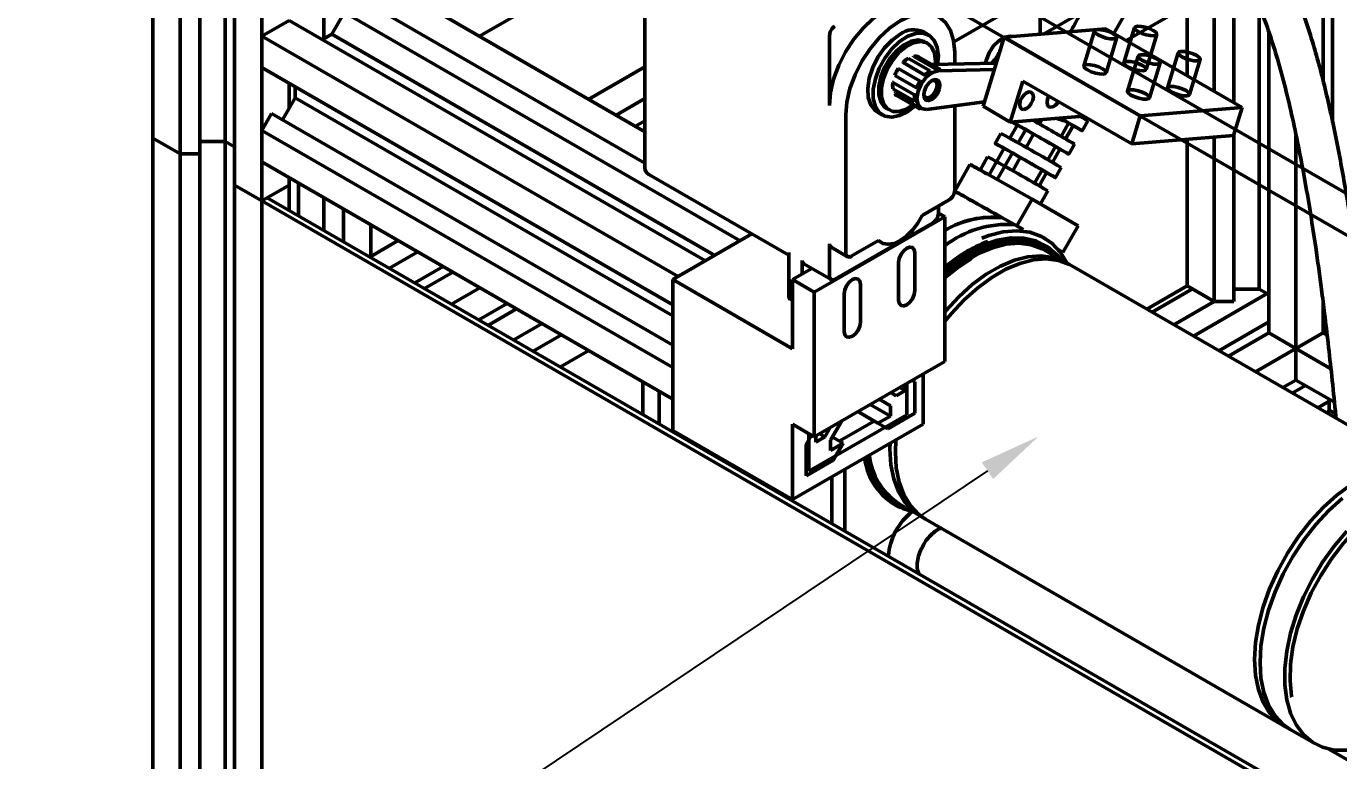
# Model space of a CAD drawing. Header units: millimetres. Extents: x 0 to 2215, y 0 to 863.
# Drawn here: x 1168.1 to 1253.4, y 451.5 to 499.2 of the extents above; entities that cross this region are included whole.
import ezdxf
from ezdxf import colors
from ezdxf.entities.mleader import LeaderData, LeaderLine
from ezdxf.math import Vec2, Vec3

# ---------------------------------------------------------------- set-up
doc = ezdxf.new("R2010")
doc.units = ezdxf.units.MM
doc.layers.add('粗实线层', color=7, linetype='Continuous', lineweight=50)
doc.styles.get("Standard").update_dxf_attribs({"font": ''})
doc.styles.get('Standard').set_extended_font_data('汉仪长仿宋体')

msp = doc.modelspace()

# ---------------------------------------------------------------- linework, layer by layer
at = {"layer": '粗实线层'}
for p, q in [((1176.324, 491.946), (1176.324, 618.51)), ((1181.012, 491.729), (1181.012, 618.293)), ((1178.092, 490.925), (1178.092, 617.489)), ((1179.365, 490.925), (1179.365, 617.489)), ((1181.628, 488.884), (1181.628, 615.448)), ((1183.395, 487.864), (1183.395, 614.427)), ((1187.426, 498.397), (1187.426, 523.845)), ((1252.954, 492.961), (1252.954, 522.956)), ((1252.338, 495.66), (1252.338, 520.111)), ((1208.281, 505.653), (1208.281, 490.016)), ((1197.539, 498.56), (1208.281, 504.761)), ((1227.041, 503.811), (1273.021, 477.268)), ((1208.281, 492.359), (1190.467, 502.643)), ((1247.113, 502.654), (1239.536, 498.28)), ((1246.54, 494.236), (1246.54, 502.323)), ((1208.281, 490.318), (1188.699, 501.622)), ((1228.35, 498.199), (1233.954, 501.433)), ((1233.954, 501.433), (1233.954, 498.681)), ((1245.267, 494.971), (1245.267, 501.588)), ((1214.473, 485.274), (1188.062, 500.52)), ((1227.342, 500.957), (1254.847, 485.079)), ((1243.5, 495.992), (1243.5, 500.568)), ((1248.187, 482.129), (1248.187, 500.474)), ((1188.759, 500.118), (1187.935, 498.691)), ((1236.66, 500.13), (1234.182, 498.7)), ((1185.163, 499.581), (1183.395, 498.561)), ((1212.21, 483.967), (1185.163, 499.581)), ((1226.721, 498.637), (1226.367, 498.841)), ((1238.231, 499.033), (1231.619, 498.489)), ((1237.493, 498.906), (1236.797, 496.628)), ((1247.07, 493.93), (1238.231, 499.033)), ((1240.093, 499.12), (1239.397, 496.842)), ((1248.803, 479.283), (1248.803, 498.852)), ((1210.442, 482.947), (1183.395, 498.561)), ((1183.395, 498.561), (1183.395, 496.519)), ((1187.935, 498.691), (1187.32, 498.336)), ((1212.825, 484.322), (1187.935, 498.691)), ((1220.271, 498.611), (1220.271, 494.059)), ((1226.643, 498.1), (1226.466, 498.202)), ((1230.248, 494.006), (1231.619, 498.489)), ((1231.462, 497.976), (1231.514, 498.392)), ((1231.514, 498.392), (1231.513, 498.432)), ((1231.619, 498.489), (1240.457, 493.386)), ((1238.232, 496.189), (1238.928, 498.468)), ((1240.831, 496.403), (1241.528, 498.682)), ((1226.812, 496.304), (1225.398, 497.121)), ((1225.748, 497.252), (1225.73, 497.184)), ((1227.162, 496.435), (1225.748, 497.252)), ((1227.471, 496.408), (1226.057, 497.224)), ((1228.403, 497.529), (1228.403, 496.76)), ((1240.322, 497.273), (1239.625, 494.995)), ((1242.922, 497.487), (1242.225, 495.209)), ((1210.089, 481.11), (1183.395, 496.519)), ((1183.395, 496.519), (1184.032, 496.152)), ((1208.281, 496.566), (1204.637, 494.462)), ((1226.153, 495.647), (1224.739, 496.463)), ((1225.047, 496.847), (1225.065, 496.8)), ((1226.461, 496.03), (1225.047, 496.847)), ((1226.812, 496.243), (1226.812, 496.304)), ((1226.916, 496.728), (1231.108, 496.817)), ((1227.162, 496.435), (1227.144, 496.367)), ((1227.34, 496.314), (1230.977, 496.391)), ((1227.457, 496.38), (1227.471, 496.408)), ((1241.06, 494.557), (1241.756, 496.835)), ((1243.66, 494.771), (1244.356, 497.049)), ((1210.089, 481.109), (1184.032, 496.152)), ((1185.163, 493.89), (1185.163, 495.499)), ((1224.44, 495.579), (1224.388, 495.559)), ((1225.802, 494.743), (1224.388, 495.559)), ((1225.924, 495.2), (1224.51, 496.016)), ((1226.187, 495.62), (1226.153, 495.647)), ((1226.461, 496.03), (1226.479, 495.983)), ((1232.016, 492.985), (1232.829, 495.645)), ((1239.9, 491.563), (1232.829, 495.645)), ((1185.552, 494.563), (1184.728, 493.137)), ((1185.552, 495.274), (1185.552, 494.563)), ((1210.089, 480.398), (1185.552, 494.563)), ((1208.281, 494.525), (1206.405, 493.442)), ((1225.802, 494.332), (1224.388, 495.148)), ((1224.556, 494.889), (1224.51, 494.832)), ((1225.924, 494.016), (1224.51, 494.832)), ((1224.673, 494.681), (1226.087, 493.865)), ((1225.854, 494.762), (1225.802, 494.743)), ((1225.924, 495.2), (1225.97, 495.196)), ((1223.967, 493.872), (1224.143, 493.77)), ((1225.802, 494.332), (1225.854, 494.373)), ((1225.97, 494.073), (1225.924, 494.016)), ((1226.124, 493.929), (1226.23, 493.868)), ((1226.153, 493.833), (1226.184, 493.895)), ((1226.565, 493.809), (1230.336, 494.292)), ((1228.403, 494.044), (1228.403, 488.547)), ((1230.248, 494.006), (1232.016, 492.985)), ((1240.457, 493.386), (1247.07, 493.93)), ((1246.513, 492.108), (1247.07, 493.93)), ((1184.032, 493.539), (1183.395, 492.437)), ((1210.089, 478.496), (1184.032, 493.539)), ((1208.281, 493.055), (1207.678, 492.707)), ((1221.332, 493.447), (1221.332, 484.465)), ((1223.367, 493.645), (1223.721, 493.441)), ((1232.48, 492.8), (1231.987, 491.93)), ((1236.761, 493.376), (1232.016, 492.985)), ((1234.066, 493.154), (1233.9, 492.862)), ((1235.319, 492.055), (1235.806, 492.914)), ((1236.094, 492.739), (1235.803, 492.908)), ((1236.676, 492.421), (1237.046, 493.073)), ((1239.9, 491.563), (1240.457, 493.386)), ((1176.324, 491.946), (1178.092, 490.925)), ((1176.324, 491.946), (1176.324, 379.671)), ((1210.089, 477.027), (1183.395, 492.437)), ((1183.395, 492.437), (1183.395, 490.395)), ((1231.405, 492.248), (1231.035, 491.596)), ((1233.014, 492.501), (1232.521, 491.631)), ((1233.527, 492.204), (1233.014, 492.501)), ((1233.527, 492.204), (1233.037, 491.34)), ((1236.094, 492.739), (1235.611, 491.887)), ((1239.9, 491.563), (1246.513, 492.108)), ((1245.267, 481.325), (1245.267, 492.005)), ((1246.54, 481.325), (1246.54, 492.196)), ((1250.571, 478.263), (1250.571, 492.101)), ((1179.365, 491.729), (1181.012, 491.729)), ((1181.012, 491.729), (1181.628, 491.374)), ((1181.012, 491.729), (1181.012, 379.455)), ((1231.617, 491.278), (1230.633, 489.544)), ((1234.456, 490.532), (1234.943, 491.392)), ((1235.231, 491.216), (1234.748, 490.365)), ((1235.231, 491.216), (1234.939, 491.385)), ((1235.813, 490.898), (1236.183, 491.551)), ((1243.5, 482.345), (1243.5, 491.86)), ((1178.092, 490.925), (1179.365, 490.925)), ((1178.092, 490.925), (1178.092, 378.651)), ((1179.365, 490.925), (1179.365, 378.651)), ((1210.089, 474.985), (1183.395, 490.395)), ((1230.542, 490.726), (1230.055, 489.867)), ((1232.151, 490.978), (1231.167, 489.244)), ((1232.664, 490.681), (1232.151, 490.978)), ((1232.664, 490.681), (1232.174, 489.817)), ((1208.531, 489.583), (1217.619, 484.336)), ((1229.396, 490.226), (1228.414, 488.493)), ((1233.425, 487.978), (1230.507, 489.615)), ((1233.592, 489.01), (1234.08, 489.869)), ((1234.368, 489.694), (1233.885, 488.842)), ((1234.368, 489.694), (1234.076, 489.863)), ((1234.95, 489.376), (1235.319, 490.029)), ((1181.628, 488.884), (1183.395, 487.864)), ((1181.628, 488.884), (1181.628, 376.61)), ((1183.395, 487.864), (1185.163, 488.884)), ((1185.163, 488.884), (1185.163, 489.375)), ((1185.163, 488.884), (1185.163, 487.251)), ((1185.779, 489.019), (1185.779, 486.896)), ((1228.467, 488.588), (1228.403, 488.622)), ((1233.954, 488.964), (1233.954, 488.803)), ((1183.749, 488.068), (1183.395, 487.864)), ((1183.395, 487.864), (1183.395, 439.484)), ((1310.675, 414.387), (1183.395, 487.864)), ((1183.395, 487.864), (1183.395, 375.589)), ((1310.675, 414.795), (1183.749, 488.068)), ((1187.426, 488.068), (1187.426, 485.945)), ((1226.281, 486.914), (1228.049, 487.934)), ((1232.438, 486.238), (1229.52, 487.875)), ((1229.765, 487.728), (1229.863, 487.671)), ((1233.425, 487.978), (1232.438, 486.238)), ((1236.422, 486.241), (1233.425, 487.978)), ((1233.975, 487.659), (1234.456, 488.506)), ((1188.699, 487.334), (1188.699, 485.21)), ((1227.766, 486.826), (1219.281, 481.927)), ((1227.342, 487.526), (1227.342, 487.056)), ((1227.766, 486.826), (1227.342, 487.07)), ((1227.766, 477.435), (1227.766, 486.826)), ((1190.467, 486.313), (1190.467, 484.19)), ((1190.494, 486.297), (1190.467, 486.282)), ((1220.625, 482.77), (1226.989, 486.444)), ((1231.492, 486.761), (1231.49, 486.758)), ((1232.845, 486.003), (1232.438, 486.238)), ((1236.422, 486.241), (1235.436, 484.501)), ((1192.261, 485.277), (1190.467, 484.241)), ((1215.234, 485.713), (1210.089, 482.743)), ((1221.685, 484.26), (1223.453, 485.281)), ((1223.428, 485.266), (1223.617, 485.157)), ((1234.373, 485.355), (1234.162, 485.492)), ((1193.534, 484.542), (1191.695, 483.48)), ((1217.619, 481.708), (1217.619, 484.505)), ((1220.271, 485.077), (1220.271, 482.974)), ((1220.375, 484.848), (1221.435, 484.236)), ((1225.822, 482.029), (1225.822, 484.478)), ((1235.663, 483.845), (1234.248, 484.662)), ((1234.594, 484.754), (1234.489, 484.831)), ((1235.436, 484.501), (1235.143, 484.671)), ((1235.152, 484.661), (1235.436, 484.501)), ((1195.182, 483.591), (1193.343, 482.529)), ((1219.122, 483.468), (1217.867, 482.743)), ((1218.503, 483.995), (1218.503, 483.111)), ((1218.607, 483.766), (1220.375, 482.745)), ((1224.761, 483.866), (1224.761, 481.416)), ((1236.016, 483.641), (1235.663, 483.845)), ((1259.351, 470.17), (1236.016, 483.641)), ((1195.797, 483.236), (1193.958, 482.174)), ((1210.089, 482.743), (1210.089, 472.944)), ((1217.867, 478.253), (1210.089, 482.743)), ((1219.281, 481.927), (1217.867, 482.743)), ((1217.867, 482.743), (1217.867, 478.253)), ((1197.565, 482.215), (1195.726, 481.154)), ((1219.281, 481.927), (1219.281, 472.537)), ((1221.226, 481.825), (1221.226, 479.375)), ((1222.286, 479.988), (1222.286, 482.437)), ((1243.5, 482.345), (1240.88, 480.833)), ((1243.853, 482.141), (1241.234, 480.629)), ((1243.5, 482.345), (1245.267, 481.325)), ((1248.697, 481.835), (1243.921, 479.078)), ((1246.54, 482.129), (1248.187, 482.129)), ((1246.66, 482.129), (1246.54, 482.059)), ((1248.187, 482.129), (1248.803, 481.773)), ((1199.333, 481.195), (1197.494, 480.133)), ((1199.333, 481.195), (1197.494, 480.133)), ((1217.723, 481.479), (1217.867, 481.396)), ((1245.267, 481.325), (1242.648, 479.813)), ((1245.267, 481.325), (1246.54, 481.325)), ((1252.338, 479.283), (1252.338, 481.275)), ((1199.949, 480.839), (1198.11, 479.777)), ((1201.596, 479.888), (1199.757, 478.827)), ((1202.869, 479.153), (1201.03, 478.092)), ((1248.803, 479.994), (1245.569, 478.127)), ((1248.803, 479.283), (1246.184, 477.771)), ((1252.566, 479.415), (1247.951, 476.751)), ((1248.803, 479.283), (1250.571, 478.263)), ((1250.571, 478.263), (1252.338, 479.283)), ((1252.338, 479.283), (1252.599, 479.133)), ((1204.637, 478.133), (1202.798, 477.071)), ((1250.571, 478.263), (1250.571, 476.222)), ((1250.571, 478.263), (1252.845, 476.95)), ((1219.281, 472.537), (1227.766, 477.435)), ((1226.352, 473.352), (1226.352, 476.619)), ((1208.144, 473.985), (1208.144, 476.108)), ((1225.185, 475.537), (1225.185, 475.945)), ((1225.292, 476.007), (1225.292, 473.965)), ((1225.645, 476.211), (1225.822, 476.108)), ((1225.822, 476.108), (1225.822, 474.067)), ((1250.571, 476.222), (1249.72, 475.73)), ((1250.571, 476.222), (1249.72, 475.73)), ((1251.186, 475.866), (1250.335, 475.375)), ((1250.571, 476.222), (1253.07, 474.779)), ((1250.571, 476.222), (1251.207, 475.854)), ((1251.207, 475.854), (1253.07, 474.779)), ((1209.205, 473.372), (1209.205, 475.496)), ((1224.231, 474.553), (1223.502, 474.974)), ((1224.231, 474.553), (1223.502, 474.974)), ((1224.252, 475.407), (1224.606, 475.202)), ((1224.606, 475.202), (1225.185, 475.537)), ((1225.185, 475.537), (1224.832, 475.741)), ((1252.727, 474.977), (1252.727, 474.266)), ((1223.17, 473.557), (1222.109, 474.169)), ((1223.418, 473.414), (1222.109, 474.169)), ((1224.231, 473.883), (1222.922, 474.639)), ((1225.822, 474.067), (1224.054, 473.046)), ((1224.231, 473.883), (1224.231, 474.553)), ((1252.727, 474.853), (1251.983, 474.424)), ((1252.727, 474.266), (1252.609, 474.062)), ((1252.727, 474.266), (1253.146, 474.024)), ((1219.281, 472.537), (1217.867, 473.353)), ((1217.867, 473.353), (1217.867, 468.454)), ((1217.867, 468.454), (1226.352, 473.352)), ((1225.292, 473.965), (1218.928, 470.291)), ((1221.071, 473.57), (1220.342, 472.308)), ((1223.17, 473.557), (1220.908, 472.251)), ((1223.418, 473.414), (1224.231, 473.883)), ((1224.054, 473.046), (1223.418, 473.414)), ((1217.867, 468.454), (1210.089, 472.944)), ((1218.751, 472.026), (1219.104, 472.639)), ((1218.928, 470.291), (1218.928, 472.741)), ((1219.387, 472.598), (1219.387, 472.19)), ((1219.387, 472.19), (1219.967, 472.525)), ((1219.967, 472.525), (1219.613, 472.729)), ((1219.967, 472.525), (1220.321, 473.137)), ((1221.155, 472.108), (1220.459, 472.51)), ((1218.751, 469.985), (1218.751, 472.026)), ((1220.342, 472.308), (1220.342, 471.638)), ((1220.342, 471.638), (1221.155, 472.108)), ((1221.155, 472.108), (1220.519, 471.005)), ((1220.519, 471.005), (1218.751, 469.985)), ((1215.503, 469.736), (1215.503, 469.819)), ((1220.43, 469.934), (1220.43, 466.892)), ((1220.433, 466.891), (1220.433, 469.935)), ((1221.261, 466.413), (1221.261, 470.413)), ((1224.749, 468.207), (1226.163, 467.39)), ((1224.758, 467.975), (1224.877, 467.923)), ((1226.163, 467.39), (1226.517, 467.186)), ((1226.517, 467.186), (1249.851, 453.715)), ((1249.851, 453.715), (1250.205, 453.511)), ((1250.205, 453.511), (1251.796, 452.593)), ((1262.083, 446.829), (1252.715, 452.237))]:
    msp.add_line(p, q, dxfattribs=at)
at = {"layer": '粗实线层', "flags": 128}
for points in [[(1226.306, 500.43), (1225.771, 500.628), (1225.16, 500.653), (1224.496, 500.502), (1223.807, 500.183), (1223.117, 499.706), (1222.454, 499.091), (1221.842, 498.361), (1221.307, 497.544), (1220.867, 496.671), (1220.54, 495.777), (1220.339, 494.895), (1220.271, 494.059)], [(1228.403, 497.529), (1228.335, 498.286), (1228.134, 498.936), (1227.807, 499.453), (1227.367, 499.818), (1226.831, 500.016), (1226.22, 500.041), (1225.557, 499.89), (1224.867, 499.57), (1224.178, 499.094), (1223.514, 498.478), (1222.903, 497.748), (1222.367, 496.931), (1221.928, 496.059), (1221.601, 495.164), (1221.4, 494.282), (1221.332, 493.447)], [(1227.297, 496.736), (1227.342, 497.263), (1227.275, 497.834), (1227.08, 498.292), (1226.767, 498.608), (1226.357, 498.763), (1225.876, 498.747), (1225.354, 498.56), (1224.823, 498.215), (1224.318, 497.734), (1223.869, 497.146), (1223.505, 496.488), (1223.248, 495.802), (1223.116, 495.131), (1223.116, 494.517), (1223.248, 493.998), (1223.505, 493.608), (1223.869, 493.371), (1224.318, 493.301), (1224.823, 493.403), (1225.354, 493.671), (1225.809, 494.025)], [(1238.741, 498.381), (1238.514, 498.389), (1238.241, 498.442), (1237.963, 498.533), (1237.723, 498.647), (1237.557, 498.767), (1237.491, 498.875), (1237.534, 498.954), (1237.68, 498.993), (1237.907, 498.985), (1238.18, 498.932), (1238.458, 498.841), (1238.698, 498.727), (1238.864, 498.607), (1238.93, 498.499), (1238.887, 498.419), (1238.741, 498.381)], [(1241.341, 498.595), (1241.114, 498.603), (1240.841, 498.656), (1240.563, 498.747), (1240.323, 498.861), (1240.157, 498.981), (1240.091, 499.089), (1240.134, 499.168), (1240.28, 499.207), (1240.507, 499.199), (1240.78, 499.146), (1241.058, 499.055), (1241.298, 498.941), (1241.464, 498.821), (1241.53, 498.713), (1241.487, 498.633), (1241.341, 498.595)], [(1224.867, 498.692), (1224.34, 498.311), (1223.845, 497.799), (1223.415, 497.19), (1223.076, 496.521), (1222.85, 495.835), (1222.75, 495.174), (1222.784, 494.581), (1222.948, 494.092), (1223.233, 493.738), (1223.367, 493.645)], [(1226.466, 498.202), (1226.423, 498.225), (1226.03, 498.319), (1225.576, 498.243), (1225.096, 498.004), (1224.624, 497.618), (1224.197, 497.116), (1223.845, 496.533), (1223.595, 495.914), (1223.465, 495.304), (1223.465, 494.748), (1223.595, 494.287), (1223.845, 493.957), (1223.967, 493.872)], [(1227.151, 496.733), (1227.161, 496.955), (1227.095, 497.468), (1226.904, 497.867), (1226.6, 498.123), (1226.206, 498.217), (1225.753, 498.141), (1225.273, 497.902), (1224.801, 497.516), (1224.374, 497.014), (1224.022, 496.431), (1223.772, 495.812), (1223.642, 495.202), (1223.642, 494.646), (1223.772, 494.185), (1224.022, 493.855), (1224.374, 493.678), (1224.801, 493.669), (1225.273, 493.828), (1225.69, 494.094)], [(1232.156, 498.533), (1232.027, 498.559), (1231.669, 498.503), (1231.288, 498.283), (1230.931, 497.926), (1230.639, 497.476), (1230.449, 496.985), (1230.409, 496.802)], [(1241.569, 496.748), (1241.343, 496.756), (1241.069, 496.809), (1240.792, 496.9), (1240.552, 497.014), (1240.386, 497.134), (1240.319, 497.242), (1240.363, 497.322), (1240.509, 497.36), (1240.736, 497.352), (1241.009, 497.299), (1241.287, 497.208), (1241.527, 497.094), (1241.692, 496.974), (1241.759, 496.866), (1241.716, 496.787), (1241.569, 496.748)], [(1244.169, 496.962), (1243.942, 496.97), (1243.669, 497.023), (1243.391, 497.114), (1243.151, 497.228), (1242.986, 497.348), (1242.919, 497.456), (1242.962, 497.536), (1243.108, 497.574), (1243.335, 497.566), (1243.608, 497.513), (1243.886, 497.422), (1244.126, 497.308), (1244.292, 497.188), (1244.358, 497.08), (1244.315, 497.001), (1244.169, 496.962)], [(1227.34, 496.314), (1226.963, 496.207), (1226.579, 495.916), (1226.249, 495.488), (1226.026, 494.992), (1225.946, 494.506), (1226.02, 494.109), (1226.239, 493.864), (1226.565, 493.809)], [(1238.045, 496.102), (1237.818, 496.11), (1237.545, 496.164), (1237.267, 496.254), (1237.027, 496.368), (1236.861, 496.489), (1236.795, 496.597), (1236.838, 496.676), (1236.984, 496.715), (1237.211, 496.707), (1237.484, 496.653), (1237.762, 496.563), (1238.002, 496.449), (1238.168, 496.328), (1238.234, 496.22), (1238.191, 496.141), (1238.045, 496.102)], [(1236.984, 496.715), (1236.838, 496.676), (1236.795, 496.597), (1236.861, 496.489), (1237.027, 496.368), (1237.267, 496.254), (1237.545, 496.164), (1237.818, 496.11), (1238.045, 496.102), (1238.191, 496.141), (1238.234, 496.22), (1238.168, 496.328), (1238.002, 496.449), (1237.762, 496.563), (1237.484, 496.653), (1237.211, 496.707), (1236.984, 496.715)], [(1240.644, 496.316), (1240.417, 496.324), (1240.144, 496.378), (1239.867, 496.468), (1239.627, 496.582), (1239.461, 496.703), (1239.394, 496.811), (1239.437, 496.89), (1239.584, 496.929), (1239.811, 496.921), (1240.084, 496.867), (1240.361, 496.777), (1240.601, 496.663), (1240.767, 496.542), (1240.834, 496.434), (1240.79, 496.355), (1240.644, 496.316)], [(1239.584, 496.929), (1239.437, 496.89), (1239.394, 496.811), (1239.461, 496.703), (1239.627, 496.582), (1239.867, 496.468), (1240.144, 496.378), (1240.417, 496.324), (1240.644, 496.316), (1240.79, 496.355), (1240.834, 496.434), (1240.767, 496.542), (1240.601, 496.663), (1240.361, 496.777), (1240.084, 496.867), (1239.811, 496.921), (1239.584, 496.929)], [(1227.404, 495.096), (1227.448, 495.355), (1227.411, 495.568), (1227.299, 495.705), (1227.129, 495.743), (1226.927, 495.677), (1226.723, 495.517), (1226.549, 495.287), (1226.431, 495.022), (1226.388, 494.764), (1226.424, 494.55), (1226.536, 494.413), (1226.706, 494.375), (1226.909, 494.441), (1227.112, 494.601), (1227.286, 494.831), (1227.404, 495.096)], [(1226.388, 494.731), (1226.403, 494.689), (1226.499, 494.579), (1226.643, 494.551), (1226.812, 494.61), (1226.981, 494.746), (1227.124, 494.94), (1227.22, 495.161), (1227.254, 495.375)], [(1227.236, 495.733), (1227.305, 495.63), (1227.342, 495.416), (1227.298, 495.157), (1227.18, 494.892), (1227.006, 494.663), (1226.803, 494.503), (1226.6, 494.437), (1226.494, 494.447)], [(1227.254, 495.375), (1227.22, 495.551), (1227.124, 495.662), (1226.981, 495.689), (1226.937, 495.682)], [(1232.899, 493.799), (1232.756, 493.83), (1232.662, 493.942), (1232.631, 494.12), (1232.666, 494.335), (1232.764, 494.556), (1232.909, 494.748), (1233.078, 494.882), (1233.247, 494.938), (1233.389, 494.908), (1233.483, 494.795), (1233.515, 494.618), (1233.479, 494.402), (1233.381, 494.182), (1233.237, 493.99), (1233.067, 493.855), (1232.899, 493.799)], [(1234.67, 493.945), (1234.527, 493.976), (1234.433, 494.088), (1234.402, 494.266), (1234.437, 494.481), (1234.518, 494.671)], [(1240.873, 494.47), (1240.646, 494.478), (1240.373, 494.531), (1240.095, 494.622), (1239.855, 494.736), (1239.689, 494.856), (1239.623, 494.964), (1239.666, 495.043), (1239.812, 495.082), (1240.039, 495.074), (1240.312, 495.021), (1240.59, 494.93), (1240.83, 494.816), (1240.996, 494.696), (1241.062, 494.588), (1241.019, 494.508), (1240.873, 494.47)], [(1239.812, 495.082), (1239.666, 495.043), (1239.623, 494.964), (1239.689, 494.856), (1239.855, 494.736), (1240.095, 494.622), (1240.373, 494.531), (1240.646, 494.478), (1240.873, 494.47), (1241.019, 494.508), (1241.062, 494.588), (1240.996, 494.696), (1240.83, 494.816), (1240.59, 494.93), (1240.312, 495.021), (1240.039, 495.074), (1239.812, 495.082)], [(1243.473, 494.684), (1243.246, 494.692), (1242.973, 494.745), (1242.695, 494.836), (1242.455, 494.95), (1242.289, 495.07), (1242.223, 495.178), (1242.266, 495.257), (1242.412, 495.296), (1242.639, 495.288), (1242.912, 495.235), (1243.19, 495.144), (1243.43, 495.03), (1243.596, 494.91), (1243.662, 494.802), (1243.619, 494.722), (1243.473, 494.684)], [(1242.412, 495.296), (1242.266, 495.257), (1242.223, 495.178), (1242.289, 495.07), (1242.455, 494.95), (1242.695, 494.836), (1242.973, 494.745), (1243.246, 494.692), (1243.473, 494.684), (1243.619, 494.722), (1243.662, 494.802), (1243.596, 494.91), (1243.43, 495.03), (1243.19, 495.144), (1242.912, 495.235), (1242.639, 495.288), (1242.412, 495.296)], [(1232.47, 492.782), (1232.43, 492.805), (1232.11, 492.991), (1232.106, 492.993)], [(1232.13, 492.995), (1232.326, 492.886), (1232.731, 492.659), (1233.228, 492.38), (1233.776, 492.07), (1234.33, 491.755), (1234.846, 491.461), (1235.281, 491.211), (1235.601, 491.026), (1235.78, 490.92), (1235.803, 490.902), (1235.667, 490.974), (1235.386, 491.13), (1235.231, 491.216)], [(1235.241, 493.251), (1235.709, 492.983), (1236.145, 492.733), (1236.465, 492.548), (1236.643, 492.442), (1236.666, 492.425), (1236.531, 492.497), (1236.249, 492.652), (1236.094, 492.739)], [(1231.607, 491.26), (1231.566, 491.283), (1231.246, 491.468), (1231.068, 491.574), (1231.045, 491.592), (1231.18, 491.52), (1231.462, 491.364), (1231.868, 491.137), (1232.365, 490.858), (1232.913, 490.548), (1233.467, 490.233), (1233.983, 489.939), (1234.418, 489.689), (1234.738, 489.504), (1234.917, 489.398), (1234.939, 489.38), (1234.804, 489.452), (1234.522, 489.608), (1234.368, 489.694)], [(1223.453, 485.281), (1223.735, 485.101), (1224.077, 485.04), (1224.461, 485.101), (1224.867, 485.281), (1225.273, 485.57), (1225.658, 485.953), (1226, 486.409), (1226.281, 486.914)], [(1227.766, 483.435), (1228.386, 483.924), (1229.322, 484.538), (1230.258, 485.005), (1231.178, 485.316), (1232.062, 485.464), (1232.896, 485.448), (1233.664, 485.268), (1234.351, 484.926), (1234.489, 484.831)], [(1227.766, 483.262), (1228.498, 483.848), (1229.434, 484.462), (1230.37, 484.929), (1231.289, 485.239), (1232.173, 485.387), (1233.006, 485.37), (1233.773, 485.189), (1234.459, 484.847), (1235.052, 484.35), (1235.339, 484.008)], [(1235.137, 484.149), (1235.08, 484.211), (1234.493, 484.711), (1233.813, 485.056), (1233.052, 485.24), (1232.223, 485.26), (1231.344, 485.115), (1230.43, 484.807), (1229.499, 484.344), (1228.567, 483.732), (1227.766, 483.085)], [(1230.156, 485.445), (1230.611, 485.616), (1231.552, 485.855), (1232.449, 485.923), (1233.285, 485.819), (1234.043, 485.544), (1234.71, 485.104), (1235.274, 484.507), (1235.693, 483.828)], [(1225.822, 484.478), (1225.781, 484.689), (1225.667, 484.822), (1225.494, 484.855), (1225.292, 484.784), (1225.089, 484.621), (1224.917, 484.389), (1224.802, 484.124), (1224.761, 483.866)], [(1227.766, 482.929), (1228.132, 483.24), (1229.04, 483.909), (1229.957, 484.438), (1230.866, 484.818), (1231.748, 485.042), (1232.589, 485.106), (1233.373, 485.008), (1234.084, 484.75), (1234.248, 484.662)], [(1227.766, 480.655), (1227.823, 480.721), (1228.663, 481.628), (1229.546, 482.424), (1230.455, 483.092), (1231.371, 483.621), (1232.28, 484.002), (1233.163, 484.226), (1234.004, 484.289), (1234.787, 484.191), (1235.498, 483.934), (1235.663, 483.845)], [(1235.663, 483.845), (1235.498, 483.934), (1234.787, 484.191), (1234.004, 484.289), (1233.163, 484.226), (1232.28, 484.002), (1231.371, 483.621), (1230.455, 483.092), (1229.546, 482.424), (1228.663, 481.628), (1227.823, 480.721), (1227.766, 480.655)], [(1227.766, 482.858), (1228.577, 483.518), (1229.499, 484.125)], [(1236.016, 483.641), (1235.852, 483.73), (1235.14, 483.987), (1234.357, 484.085), (1233.516, 484.021), (1232.633, 483.797), (1231.725, 483.417), (1230.808, 482.888), (1229.9, 482.219), (1229.017, 481.424), (1228.176, 480.517), (1227.766, 480.014)], [(1236.016, 483.641), (1235.852, 483.73), (1235.14, 483.987), (1234.357, 484.085), (1233.516, 484.021), (1232.633, 483.797), (1231.725, 483.417), (1230.808, 482.888), (1229.9, 482.219), (1229.017, 481.424), (1228.176, 480.517), (1227.766, 480.014)], [(1222.286, 482.437), (1222.246, 482.648), (1222.131, 482.781), (1221.959, 482.814), (1221.756, 482.743), (1221.553, 482.58), (1221.381, 482.348), (1221.266, 482.083), (1221.226, 481.825)], [(1224.761, 481.416), (1224.802, 481.205), (1224.917, 481.073), (1225.089, 481.039), (1225.292, 481.11), (1225.494, 481.274), (1225.667, 481.506), (1225.781, 481.771), (1225.822, 482.029)], [(1221.226, 479.375), (1221.266, 479.164), (1221.381, 479.032), (1221.553, 478.998), (1221.756, 479.069), (1221.959, 479.233), (1222.131, 479.465), (1222.246, 479.73), (1222.286, 479.988)], [(1224.583, 472.331), (1224.549, 471.536), (1224.612, 470.516), (1224.798, 469.587), (1225.105, 468.766), (1225.527, 468.07), (1226.056, 467.51), (1226.517, 467.186)], [(1224.583, 472.331), (1224.549, 471.536), (1224.612, 470.516), (1224.798, 469.587), (1225.105, 468.766), (1225.527, 468.07), (1226.056, 467.51), (1226.517, 467.186)], [(1226.163, 467.39), (1225.702, 467.714), (1225.173, 468.274), (1224.752, 468.97), (1224.445, 469.791), (1224.258, 470.72), (1224.196, 471.74), (1224.203, 472.112)], [(1224.203, 472.112), (1224.196, 471.74), (1224.258, 470.72), (1224.445, 469.791), (1224.752, 468.97), (1225.173, 468.274), (1225.702, 467.714), (1226.163, 467.39)], [(1225.651, 467.686), (1225.068, 467.845), (1224.385, 468.193), (1223.796, 468.696), (1223.311, 469.344), (1222.94, 470.125), (1222.69, 471.024), (1222.654, 471.218)], [(1254.143, 469.417), (1253.234, 468.749), (1252.352, 467.953), (1251.511, 467.046), (1250.727, 466.044), (1250.016, 464.965), (1249.39, 463.83), (1248.862, 462.66), (1248.44, 461.476), (1248.133, 460.302), (1247.946, 459.157), (1247.884, 458.065), (1247.946, 457.045), (1248.133, 456.116), (1248.44, 455.296), (1248.862, 454.599), (1249.39, 454.039), (1249.851, 453.715)], [(1254.143, 469.417), (1253.234, 468.749), (1252.352, 467.953), (1251.511, 467.046), (1250.727, 466.044), (1250.016, 464.965), (1249.39, 463.83), (1248.862, 462.66), (1248.44, 461.476), (1248.133, 460.302), (1247.946, 459.157), (1247.884, 458.065), (1247.946, 457.045), (1248.133, 456.116), (1248.44, 455.296), (1248.862, 454.599), (1249.39, 454.039), (1249.851, 453.715)], [(1258.475, 469.007), (1258.082, 468.891), (1257.179, 468.516), (1256.266, 467.989), (1255.363, 467.321), (1254.485, 466.524), (1253.652, 465.614), (1252.878, 464.609), (1252.179, 463.528), (1251.568, 462.393), (1251.058, 461.225), (1250.658, 460.047), (1250.376, 458.882), (1250.218, 457.753), (1250.186, 456.681), (1250.281, 455.688), (1250.294, 455.615)], [(1253.588, 468.545), (1252.705, 467.749), (1251.864, 466.842), (1251.081, 465.84), (1250.37, 464.761), (1249.744, 463.626), (1249.215, 462.456), (1248.793, 461.272), (1248.486, 460.097), (1248.3, 458.953), (1248.237, 457.861), (1248.3, 456.841), (1248.486, 455.912), (1248.793, 455.091), (1249.215, 454.395), (1249.744, 453.835), (1250.205, 453.511)], [(1250.205, 453.511), (1249.744, 453.835), (1249.215, 454.395), (1248.793, 455.091), (1248.486, 455.912), (1248.3, 456.841), (1248.237, 457.861), (1248.3, 458.953), (1248.486, 460.097), (1248.793, 461.272), (1249.215, 462.456), (1249.744, 463.626), (1250.37, 464.761), (1251.081, 465.84), (1251.864, 466.842), (1252.705, 467.749), (1253.588, 468.545)], [(1253.869, 452.16), (1253.055, 452.178), (1252.306, 452.356), (1251.636, 452.692), (1251.058, 453.179), (1250.581, 453.808), (1250.216, 454.569), (1249.969, 455.445), (1249.844, 456.422), (1249.844, 457.481), (1249.969, 458.602), (1250.216, 459.764), (1250.581, 460.946), (1251.058, 462.126), (1251.636, 463.281), (1252.306, 464.39), (1253.055, 465.433), (1253.869, 466.39)]]:
    msp.add_lwpolyline(points, dxfattribs=at)
at = {"layer": '粗实线层'}
for centre, radius, start, end in [((1221.039, 498.576), 0.768, 122.60548, 177.39452), ((1225.739, 497.541), 1.444, 64.20553, 127.10493), ((1226.274, 495.637), 1.723, 120.56976, 135.40305), ((1225.852, 496.671), 0.59, 69.67394, 100.10702), ((1228.939, 498.614), 2.604, 316.16888, 339.62332), ((1226.818, 495.116), 2.478, 147.07382, 158.70975), ((1227.688, 494.82), 1.723, 120.56976, 135.40305), ((1227.266, 495.855), 0.59, 69.67394, 100.10702), ((1225.734, 495.354), 1.362, 171.31827, 188.68173), ((1228.232, 494.3), 2.478, 147.07382, 158.70975), ((1224.928, 495.12), 0.508, 214.52272, 239.7853), ((1227.149, 494.537), 1.362, 171.31827, 188.68173), ((1226.338, 494.3), 0.503, 214.43723, 248.31968), ((1234.513, 494.636), 0.708, 282.76335, 332.65236), ((1141.505, 330.02), 186.477, 60.61171, 60.79986), ((1166.772, 373.518), 136.929, 59.5418, 60.85028), ((1236.808, 497.492), 4.619, 247.2354, 254.95766), ((1223.792, 472.914), 23.332, 59.00593, 60.64714), ((1231.414, 484.081), 10.61, 57.93696, 60.98162), ((1167.647, 375.258), 133.236, 59.47502, 61.41025), ((1201.431, 434.585), 65.955, 59.46229, 60.88032), ((1140.642, 328.498), 186.477, 60.61171, 60.79986), ((1141.012, 329.151), 186.477, 60.61171, 60.79986), ((1166.784, 373.736), 133.236, 59.47502, 61.41025), ((1200.568, 433.063), 65.955, 59.46229, 60.88032), ((1208.781, 490.016), 0.5, 180, 240.00269), ((1215.211, 463.15), 30.567, 59.97304, 62.35002), ((1227.635, 488.582), 0.768, 302.60548, 357.39452), ((1214.224, 461.41), 30.567, 59.97304, 62.35002), ((1161.182, 364.867), 140.71, 60.3981, 61.08933), ((1138.669, 325.019), 186.477, 60.61171, 60.79986), ((1226.575, 487.091), 0.768, 302.60548, 357.39452), ((1230.816, 480.938), 5.859, 83.45183, 121.36411), ((1230.872, 480.686), 6.107, 84.1737, 120.56883), ((1231.845, 479.65), 6.687, 86.29701, 127.58103), ((1234.163, 476.115), 9.805, 111.61881, 130.7205), ((1220.509, 485.047), 0.24, 172.74417, 235.94365), ((1221.547, 484.43), 0.218, 170.78596, 309.20329), ((1218.748, 483.968), 0.246, 173.70115, 234.98667), ((1220.487, 482.939), 0.218, 170.78596, 309.20329), ((1217.864, 481.681), 0.246, 173.70115, 234.98667), ((1226.725, 471.693), 4.207, 187.29615, 242.12098), ((1226.681, 471.517), 3.909, 183.33108, 251.29571), ((1227.109, 471.75), 4.258, 185.48904, 236.33531), ((1228.141, 464.466), 4.061, 127.65896, 175.59031)]:
    msp.add_arc(centre, radius, start, end, dxfattribs=at)
msp.add_ellipse((1238.645, 471.195), major_axis=(89.935, -51.917), ratio=0.096257, start_param=1.705806, end_param=1.715718, dxfattribs=at)
for points, knots in [([(1255.828, 472.222), (1255.654, 474.033), (1255.334, 477.373), (1254.806, 481.791), (1254.286, 485.566), (1253.739, 489.003), (1253.096, 492.432), (1252.351, 495.731), (1251.618, 498.364), (1250.941, 500.354), (1250.352, 501.842), (1249.703, 503.211), (1248.971, 504.452), (1248.192, 505.481), (1247.304, 506.337), (1246.318, 506.963), (1245.195, 507.312), (1244.034, 507.324), (1243.097, 507.079), (1242.335, 506.73), (1241.696, 506.345), (1240.971, 505.798), (1240.153, 505.037), (1239.246, 504.021), (1238.255, 502.713), (1237.188, 501.074), (1236.4, 499.748), (1235.992, 498.957), (1235.934, 498.844)], [0, 0, 0, 0, 0.105369, 0.194293, 0.261199, 0.331116, 0.402634, 0.473008, 0.539858, 0.57523, 0.608405, 0.64479, 0.674727, 0.704658, 0.732334, 0.758373, 0.783605, 0.805769, 0.827635, 0.839005, 0.851737, 0.866896, 0.884709, 0.905671, 0.930447, 0.959737, 0.994211, 1, 1, 1, 1]), ([(1238.74, 498.739), (1238.971, 499.145), (1239.485, 500.046), (1240.307, 501.28), (1241.117, 502.356), (1241.793, 503.131), (1242.335, 503.666), (1242.893, 504.137), (1243.508, 504.539), (1244.187, 504.803), (1244.807, 504.832), (1245.559, 504.545), (1246.373, 503.798), (1247.19, 502.606), (1247.852, 501.308), (1248.413, 499.972), (1248.91, 498.584), (1249.596, 496.378), (1250.387, 493.211), (1251.193, 489.102), (1251.718, 485.807), (1252.051, 483.471), (1252.244, 482.031), (1252.449, 480.418), (1252.673, 478.541), (1252.904, 476.431), (1253.072, 474.802), (1253.159, 473.889), (1253.173, 473.737)], [0, 0, 0, 0, 0.024032, 0.053376, 0.076595, 0.094732, 0.10868, 0.11922, 0.137728, 0.156754, 0.181056, 0.210459, 0.254857, 0.300236, 0.342204, 0.378786, 0.415699, 0.455491, 0.551883, 0.651687, 0.749593, 0.781326, 0.812312, 0.848077, 0.891017, 0.939242, 0.989874, 1, 1, 1, 1]), ([(1226.325, 465.405), (1226.363, 465.48), (1226.482, 465.715), (1226.761, 466.061), (1227.117, 466.385), (1227.395, 466.563), (1227.519, 466.591), (1227.539, 466.596)], [0, 0, 0, 0, 0.128611, 0.403937, 0.677586, 0.947953, 1, 1, 1, 1]), ([(1226.109, 463.585), (1226.069, 463.658), (1225.983, 463.814), (1225.945, 464.199), (1226.011, 464.662), (1226.142, 465.083), (1226.278, 465.322), (1226.325, 465.405)], [0, 0, 0, 0, 0.201267, 0.4302, 0.654776, 0.879626, 1, 1, 1, 1])]:
    msp.add_open_spline(points, degree=3, knots=knots, dxfattribs=at)

# ---------------------------------------------------------------- leaders
ml = msp.add_multileader_mtext('Standard', dxfattribs=at)
ml.set_content(' 13', color=256)
ml.set_leader_properties()
ml.build(insert=Vec2(0, 0))
ml.multileader.update_dxf_attribs({"text_right_attachment_type": 6, "dogleg_length": 0.36})
ctx = ml.context
ctx.base_point, ctx.char_height, ctx.plane_origin = Vec3(1098.625, 417.709), 20, Vec3(1233.852, 472.556)
ctx.right_attachment, ctx.text_align_type = 6, 2
notes = []
notes.append((ctx, [(0, (1, 1, 0), (1131.377, 403.709), (-1, 0), 0.36, [(0, [(1233.852, 472.556)], 0, [])])]))
ctx.mtext.insert, ctx.mtext.alignment, ctx.mtext.flow_direction = Vec3(1129.017, 427.709), 3, 5
for ctx, leaders in notes:
    for number, flags, end, landing, length, lines in leaders:
        leader = LeaderData()
        leader.index, (leader.has_last_leader_line, leader.has_dogleg_vector, leader.attachment_direction) = number, flags
        leader.last_leader_point, leader.dogleg_vector, leader.dogleg_length = Vec3(end), Vec3(landing), length
        for number, points, colour, breaks in lines:
            line = LeaderLine()
            line.index, line.vertices, line.color, line.breaks = number, Vec3.list(points), colors.encode_raw_color(colour), breaks
            leader.lines.append(line)
        ctx.leaders.append(leader)

doc.saveas('drawing.dxf')
